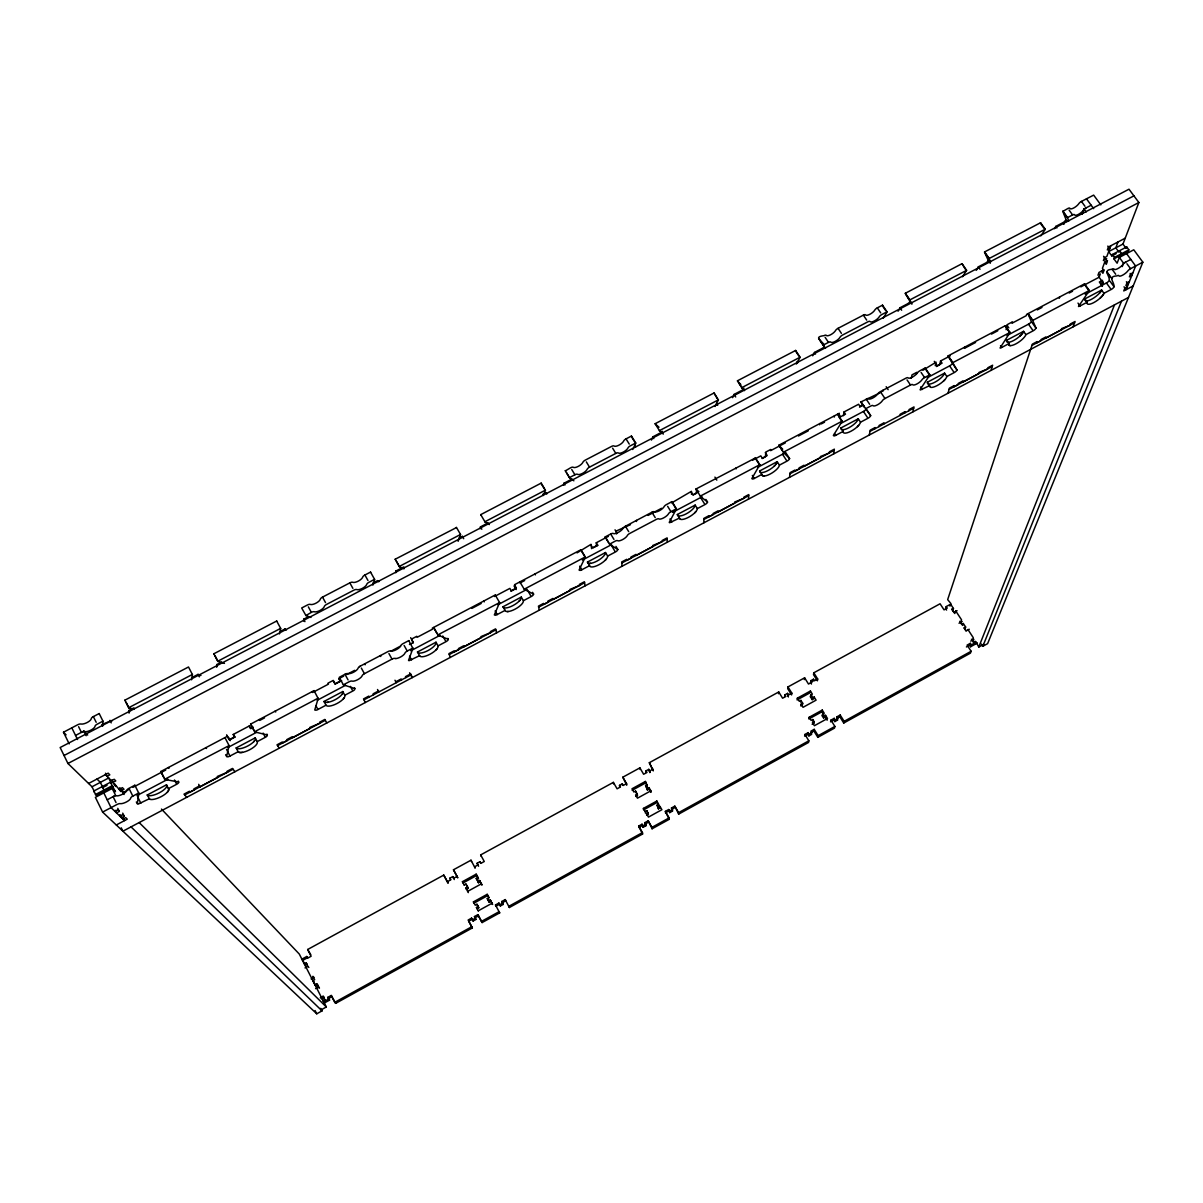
<?xml version="1.0" encoding="UTF-8"?>
<svg xmlns="http://www.w3.org/2000/svg" width="1203" height="1203" viewBox="0 0 1203 1203"><rect width="100%" height="100%" fill="white"/><g stroke="black" fill="none" stroke-linecap="round" stroke-linejoin="round"><path stroke-width="1.5" d="M696.477 489.862L696.462 493.305L693.139 495.019M532.553 592.312L533.606 594.117L532.989 595.274A2.962 1.023 -30.2 0 1 531.215 596.553L523.395 600.703A10.391 3.594 -30 0 1 515.095 609.154A10.391 3.594 -30 0 1 505.11 610.372L497.23 614.553A2.977 1.038 -29.8 0 1 495.305 615.229L494.343 614.913L499.606 602.568L495.38 595.244M703.845 522.839L703.905 518.358L708.913 515.711L708.883 516.839L713.048 514.628L713.078 513.501L718.071 510.854L718.026 511.982L734.627 503.17L734.687 502.027L743.74 498.343L743.8 497.2L748.777 494.553L748.477 499.14M225.111 737.92L229.081 745.589L226.585 756.642L227.848 756.822A3.098 1.053 -26.7 0 0 229.968 756.055L238.134 751.725A10.767 3.684 -26.9 0 0 249.818 749.68A10.767 3.684 -26.9 0 0 257.171 741.649L265.307 737.334A3.068 1.053 -27.1 0 0 267.051 736.071L266.931 734.086M229.081 745.589L164.661 779.303L160.751 771.544L227.247 736.371L229.758 739.8M1068.625 221.337L1067.542 217.578L1072.61 214.931A2.962 1.008 -36.9 0 1 1074.324 214.54L1074.941 215.202A5.94 2.015 -37 0 0 1079.091 213.999A5.94 2.015 -37 0 0 1083.542 210.044A2.962 0.992 -37.1 0 1 1086.144 207.863M736.131 468.884L736.191 467.696M883.288 318.148L886.852 312.269A2.932 1.053 -35.1 0 0 887.017 311.818L882.506 305.156L877.303 307.863A2.932 1.068 -35.1 0 0 874.822 310.013A5.865 2.15 -35 0 1 870.596 313.878A5.865 2.15 -35 0 1 866.085 315.231L865.228 314.675A2.932 1.068 -35 0 0 863.348 315.141L838.055 328.329A2.917 1.083 -34.7 0 0 835.589 330.464A5.865 2.165 -34.6 0 1 831.408 334.314A5.865 2.165 -34.6 0 1 826.837 335.712L825.935 335.171A2.932 1.083 -34.5 0 0 824.01 335.652C810.205 337.291 827.739 342.9 823.574 347.306A2.902 1.068 -34.4 0 1 821.784 348.614L814.416 352.464A10.135 3.729 -34.2 0 1 812.657 355.787M818.762 338.389L825.499 348.329M929.648 386.328L927.408 382.208L944.566 373.125L946.866 376.494A10.256 3.308 -34.6 0 1 937.167 385.561A10.256 3.308 -34.6 0 1 929.724 385.561L920.415 389.983A2.962 0.962 -34.5 0 1 920.175 389.486L929.633 375.246A2.962 0.962 -34.6 0 0 929.829 374.81L925.197 367.998L919.949 370.765A2.962 0.977 -34.6 0 0 917.408 372.885A5.94 1.97 -34.6 0 1 913.077 376.704A5.94 1.97 -34.6 0 1 908.581 378.163L907.754 377.667A2.962 0.977 -34.5 0 0 905.874 378.193L880.37 391.652A2.962 0.992 -34.2 0 0 877.844 393.772A5.925 1.985 -34.2 0 1 873.573 397.561A5.925 1.985 -34.2 0 1 869.002 399.065L868.13 398.584A2.962 0.992 -34.1 0 0 866.205 399.125L869.649 404.283M717.214 398.554L714.041 392.99L655.154 423.697A2.917 1.113 -32.5 0 0 655.274 423.997L659.018 427.2M1085.166 294.224L1106.414 282.976A2.962 0.917 -36.2 0 0 1108.264 281.667C1112.564 277.713 1100.7 269.818 1112.113 269.307A2.992 0.932 -36.3 0 1 1113.828 268.87L1114.399 269.487A6 1.865 -36.4 0 0 1118.549 268.194A6 1.865 -36.4 0 0 1123.106 264.284A2.992 0.917 -36.5 0 1 1125.752 262.119M714.041 392.99L718.417 399.847L715.048 406.494M102.601 726.281L103.082 721.469A3.128 1.173 -25 0 0 102.962 721.153L99.187 713.559L93.353 716.597A3.143 1.188 -24.9 0 0 91.308 718.567A6.301 2.376 -24.8 0 1 88.014 722.041A6.301 2.376 -24.8 0 1 82.075 724.086L80.24 723.98A3.143 1.188 -24.7 0 0 77.669 724.777L63.488 732.221L69.188 743.875M789.544 477.35L790.055 472.659L794.988 470.042L794.852 471.23L798.957 469.05L799.093 467.862L804.025 465.245L803.89 466.433L820.266 457.741L820.431 456.554L829.258 452.975L829.438 451.772L834.341 449.17L833.604 453.967M881.167 392.298L860.927 401.922L864.386 407.396M615.966 546.403L617.846 549.53L617.169 550.703A2.962 1.023 -31.2 0 1 615.38 551.997L607.65 556.087A10.331 3.564 -31 0 1 599.049 564.688A10.331 3.564 -31 0 1 589.575 565.666L581.816 569.756A2.947 1.023 -30.8 0 1 579.951 570.417L579.079 570.042L585.199 557.32A2.977 1.038 -30.8 0 0 585.275 556.944L580.959 549.726L514.734 584.598L515.681 588.763L510.899 591.29M843.123 431.411A10.256 3.383 -33.8 0 0 851.092 431.17A10.256 3.383 -33.8 0 0 860.521 422.208L867.965 418.268A2.932 0.962 -33.9 0 0 869.784 416.96L870.671 415.682L860.927 401.922M778.521 693.725L778.747 691.966L649.319 762.702L653.184 770.672L649.319 762.702M456.403 527.591L395.185 559.23L399.261 566.463A2.977 1.158 -28.9 0 0 399.486 566.718L404.028 568.824M819.634 424.779L819.799 423.561M784.657 696.612L784.897 694.868L787.604 693.379L788.326 696.702L787.604 693.379M755.183 458.072L695.92 489.035A2.947 1.023 -32.3 0 0 696.026 489.32L698.883 491.606M787.98 686.913L787.724 688.687L791.574 694.913L791.845 693.154L787.98 686.913L804.627 677.815L808.491 684.041L811.754 682.266L810.777 680.703L813.484 679.229L814.446 680.793L817.694 679.003L813.814 672.793L940.069 603.771L944.054 609.861L947.242 608.116L946.235 606.583L950.641 604.177L953.468 608.492L952.806 610.447M755.319 457.666L759.8 464.689L751.83 478.599L752.522 479.05A2.932 0.992 -32.7 0 0 754.281 478.463L761.83 474.448A10.241 3.444 -32.9 0 0 770.296 473.967A10.241 3.444 -32.9 0 0 779.439 465.125L786.973 461.14A2.932 0.977 -33.1 0 0 788.777 459.847L789.604 458.599L786.687 454.057M112.932 786.582L96.225 795.378L93.684 791.093L110.405 782.281L115.488 791.724L112.21 788.461L95.383 797.333L102.616 812.085L116.977 804.506A3.188 1.083 -25.5 0 1 119.548 803.634L121.383 803.649A6.391 2.165 -25.5 0 0 127.338 801.454A6.391 2.165 -25.5 0 0 130.721 798.055A3.173 1.083 -25.6 0 1 132.826 796.115L138.736 793.003A3.173 1.083 -25.6 0 1 138.841 793.288L137.307 803.905A3.173 1.068 -25.7 0 0 138.18 804.1L149.127 798.852A10.947 3.684 -25.9 0 0 161.382 796.536A10.947 3.684 -25.9 0 0 168.405 788.642L176.661 784.281A3.143 1.068 -26.1 0 0 178.676 782.01L178.194 781.048M834.265 417.065L834.446 415.817M797.363 698.161L797.093 699.905L810.1 692.778L810.416 691.018L797.363 698.161L799.303 701.304L800.927 700.402L802.717 703.274L802.431 705.018L800.792 705.905L801.078 704.176L802.717 703.274M843.423 415.667L844.025 411.952L858.596 404.253L860.07 406.479L863.303 404.764M800.657 702.146L800.927 700.402M804.326 679.605L804.627 677.815M811.439 684.041L810.777 680.703M813.814 672.793L813.499 674.597L817.378 680.793L817.694 679.003M812.205 699.65L812.506 697.905L814.145 697.018L813.83 698.763L812.205 699.65L810.416 696.793L810.732 695.033L812.356 694.146L810.416 691.018M813.484 679.229L813.168 681.018L810.476 682.492M191.578 679.8L192.45 674.627L188.51 666.988L124.841 700.191L128.646 707.74A3.098 1.173 -25.4 0 0 128.977 707.95L134.21 709.199M804.942 734.462L804.642 736.116L807.92 734.311L808.221 732.642L804.942 734.462L808.852 740.807L808.551 742.446L678.672 814.115L674.823 806.145L671.469 807.995L672.477 811.093L669.71 812.626L668.703 809.529L665.349 811.378L669.214 819.333L652.086 828.777L648.191 820.822L644.823 822.672L645.891 825.754L643.109 827.288L642.041 824.22L638.673 826.07L642.582 834.025L509.38 907.513L505.215 899.603L501.786 901.498L503.215 904.4L500.373 905.979L498.929 903.062L495.501 904.957L496.027 906.19L499.456 904.31L498.929 903.062M809.183 717.259L808.882 718.958L821.92 711.785L822.266 710.071L809.183 717.259L811.138 720.417L812.777 719.514L814.085 721.635L813.769 723.334L812.13 724.236M970.31 643.334L969.588 645.214L970.595 646.748L971.317 644.883L970.31 643.334L967.107 645.109L971.137 651.274L970.415 653.139L843.739 723.033L844.145 721.334L840.19 715.033L836.927 716.823L837.529 720.101L834.837 721.589L834.22 718.326L830.957 720.116L834.882 726.447L834.521 728.116L817.814 737.334L818.145 735.68L814.22 729.349L810.942 731.153L811.604 734.401L808.897 735.89L808.221 732.642M812.777 719.514L813.769 723.334M869.288 435.02L870.205 430.148L875.092 427.561L874.852 428.779M817.814 737.334L813.905 731.018L814.22 729.349M882.791 391.441L883.032 390.178M878.897 426.629L879.152 425.411L884.01 422.824L883.769 424.058M823.559 717.935L823.905 716.236L825.544 715.334L825.198 717.048L823.559 717.935L822.25 715.815L822.581 714.116L824.22 713.214L822.266 710.071M830.957 720.116L830.596 721.815L833.859 720.026L834.22 718.326M899.949 415.471L900.22 414.223L905.077 411.652L904.791 412.9M911.257 378.283L912.009 374.87L916.821 372.328L916.536 373.622M837.529 720.101L836.927 716.823M843.739 723.033L839.814 716.732L840.19 715.033M908.836 410.749L909.122 409.501L913.964 406.93L912.821 411.922M935.227 365.637L936.054 362.178L922.942 370.238M950.129 355.923L940.566 360.975L939.603 364.87L936.4 366.509M279.427 633.906L280.705 628.733A3.038 1.173 -27.3 0 0 280.645 628.387L276.69 621.019L213.833 653.785L217.728 661.244A3.053 1.173 -26.5 0 0 218.029 661.455L224.45 663.379M948.054 393.186L949.393 388.133L954.22 385.592L953.874 386.855L957.874 384.734L958.22 383.456L963.032 380.9L962.686 382.178L978.671 373.697L979.047 372.419L987.452 369.05L987.828 367.757L992.625 365.216L991.061 370.359M964.806 347.005L964.46 348.329L975.588 342.449M1100.835 204.901L1093.662 195.112L1081.437 201.427A2.962 1.008 -37.1 0 0 1078.85 203.623A5.94 2.03 -37.1 0 1 1074.414 207.578A5.94 2.03 -37.1 0 1 1070.264 208.766L1069.632 208.089A2.962 1.008 -37 0 0 1067.918 208.48L1062.82 211.412L1066.82 221.608M499.606 602.568L437.817 634.898L433.636 627.485A3.007 1.068 -29.1 0 0 433.847 627.725L436.975 633.274M965.272 269.081L962.024 263.698L966.626 270.269L962.55 276.75M318.148 698.507L314.043 690.627L250.6 724.116L254.585 731.755L318.103 698.176A3.068 1.068 -27.6 0 1 318.148 698.507L314.735 709.981L315.893 710.221A3.038 1.053 -27.7 0 0 317.938 709.469L326.013 705.199A10.632 3.669 -27.9 0 0 337.111 703.454A10.632 3.669 -27.9 0 0 344.795 695.259L352.84 691.003A3.038 1.053 -28.1 0 0 354.599 689.725L354.539 687.71M966.58 270.374L909.874 299.893A2.917 1.038 -35.4 0 0 909.889 300.239L911.709 303.291M1006.069 329.712L1007.678 324.374L1012.43 321.863L1012.024 323.201L1026.219 315.712L1026.655 314.359L1084.565 283.848L1089.332 290.479A2.977 0.932 -36.1 0 1 1089.091 290.946L1078.505 306.464A2.947 0.902 -35.9 0 0 1080.053 305.968L1087.241 302.164A10.346 3.173 -36 0 0 1093.768 302.6A10.346 3.173 -36 0 0 1103.978 293.306L1111.151 289.502A2.962 0.902 -36.1 0 0 1113.001 288.209C1117.286 284.269 1105.572 276.464 1116.91 275.908A2.992 0.917 -36.3 0 1 1118.61 275.472L1119.181 276.073A6 1.835 -36.3 0 0 1123.331 274.765A6 1.835 -36.3 0 0 1127.903 270.855A2.992 0.917 -36.4 0 1 1130.549 268.69L1142.85 262.194L1133.767 249.803L1119.346 257.412L1117.106 263.216L1113.948 258.871L1114.489 257.412L1128.85 249.848L1126.715 246.916L1112.354 254.48L1111.813 255.938L1108.64 251.592L1122.97 244.059L1138.865 202.525L1129 189.202L60.15 747.529L67.939 763.484L91.999 786.762L94.526 791.905L93.684 791.093M372.915 585.079L374.599 579.711A2.992 1.158 -28.5 0 0 374.584 579.35L370.539 572.087L364.915 575.004A2.992 1.173 -28.5 0 0 362.72 577.049A6.015 2.346 -28.3 0 1 359.096 580.658A6.015 2.346 -28.3 0 1 353.667 582.463L352.178 582.192A3.007 1.173 -28.2 0 0 349.847 582.869L322.524 597.109A3.007 1.173 -27.9 0 0 320.344 599.139A6.06 2.361 -27.8 0 1 316.765 602.733A6.06 2.361 -27.8 0 1 311.261 604.568L309.712 604.327A3.023 1.173 -27.7 0 0 307.351 605.034L301.682 607.981L305.938 615.56L310.96 617.44M866.145 408.87L865.258 410.148A2.932 0.977 -34 0 1 863.438 411.456L840.867 423.396M946.235 606.583L945.588 608.553L946.581 610.071M949.979 606.147L950.866 603.515L947.663 599.62L1032.385 344.118L1037.136 341.592L1036.7 342.915L1040.655 340.825L1041.106 339.487L1045.858 336.975L1045.392 338.299L1061.181 329.923L1061.663 328.584L1069.843 325.336L1070.339 323.983L1075.061 321.487L1073.091 326.825M1082.189 214.269L1083.993 208.946L1091.181 205.232M1059.241 298.284L1059.708 296.9M1006.971 335.562L1028.49 324.178A2.932 0.932 -35.6 0 0 1030.324 322.885L1031.347 321.532L1028.084 314.013A2.962 0.947 -35.7 0 1 1028.099 313.667L1032.821 320.359A2.962 0.932 -35.6 0 0 1032.791 320.705L1036.024 328.163L1034.986 329.502A2.947 0.917 -35.5 0 1 1033.151 330.81L1025.903 334.645A10.286 3.233 -35.4 0 1 1015.949 343.832A10.286 3.233 -35.4 0 1 1008.971 343.607L1001.678 347.472A2.947 0.932 -35.2 0 1 1000.069 347.983L1010.069 332.389L1005.152 326.118M962.626 625.425L963.317 623.5L965.648 627.049L964.941 628.958M395.802 658.552A6.105 2.135 -28.6 0 0 401.231 656.612A6.105 2.135 -28.6 0 0 404.975 653.064A3.038 1.068 -28.7 0 1 407.246 651.064L412.915 648.056A3.038 1.068 -28.8 0 1 412.915 648.402L408.524 660.342A3.038 1.053 -28.8 0 0 409.17 660.642L419.531 655.695A10.481 3.624 -29 0 0 430.057 654.206A10.481 3.624 -29 0 0 438.057 645.876L445.982 641.68A3.023 1.053 -29.2 0 0 448.283 639.289L447.772 638.372M458.117 541.305L460.538 534.478L456.403 527.32M1107.542 260.69L1104.7 262.179L1102.414 268.344L1103.963 270.495L1102.91 273.307L1101.362 271.171M1110.835 245.743L1106.85 256.434L1104.459 257.698L1103.392 260.57L1106.715 258.825M1118.038 241.953L1115.813 247.833L1118.985 252.164L1119.542 250.705L1121.677 253.638L1121.121 255.081M1040.866 235.833L1045.016 229.698A2.947 1.008 -36.7 0 0 1045.257 229.217L1040.595 222.735L984.58 251.938A2.917 1.038 -36.3 0 0 984.565 252.299L988.28 260.419L987.302 261.803A2.902 1.023 -36.1 0 1 985.498 263.111L978.31 266.855A10.165 3.564 -36 0 1 976.189 270.359M1126.715 246.916L1126.143 248.389L1122.97 244.059M974.34 643.289L975.062 641.41L975.738 642.447L971.317 644.883M975.016 644.312L975.994 641.816L978.776 647.064L983.573 644.417M1122.219 266.6L1123.557 263.186L1130.82 259.442M1128.85 249.848L1128.279 251.307L1113.948 258.871M978.776 647.064L1114.504 304.855M981.332 644.011L982.821 646.297L1121.512 301.141M1142.85 262.194L987.603 643.65L982.821 646.297M543.23 495.546L545.35 490.568A2.947 1.128 -30.8 0 0 545.395 490.162L541.185 483.11L480.734 514.628L485.08 522.027L488.268 523.816M1065.663 220.014L1064.625 221.412A2.932 0.992 -36.9 0 1 1062.82 222.72L1055.723 226.435A10.225 3.489 -36.7 0 1 1054.46 228.72M744.04 388.193L743.304 389.231A2.887 1.083 -33.4 0 1 741.529 390.524L734.071 394.419A10.12 3.789 -33.2 0 1 732.507 397.667M632.748 449.486L635.65 443.426A2.932 1.113 -32.1 0 0 635.74 443.005L631.44 436.057L626.041 438.869A2.932 1.128 -32 0 0 623.695 440.96A5.88 2.271 -31.9 0 1 619.756 444.704A5.88 2.271 -31.9 0 1 614.808 446.283L613.635 445.862A2.932 1.128 -31.8 0 0 611.53 446.433L585.26 460.132A2.932 1.143 -31.5 0 0 582.929 462.208A5.895 2.286 -31.4 0 1 579.049 465.937A5.895 2.286 -31.4 0 1 574.026 467.546L572.808 467.155A2.947 1.143 -31.3 0 0 570.673 467.741L565.38 470.869M608.598 542.583L605.199 536.914L610.703 534.012A2.977 1.053 -31.2 0 1 612.838 533.38L614.011 533.696A5.97 2.09 -31.3 0 0 619.034 531.982A5.97 2.09 -31.3 0 0 623.034 528.312A2.977 1.038 -31.4 0 1 625.425 526.252L651.921 512.252A2.977 1.038 -31.7 0 1 654.026 511.621L655.154 511.982A5.955 2.075 -31.8 0 0 660.101 510.298A5.955 2.075 -31.8 0 0 664.146 506.598A2.962 1.038 -31.9 0 1 666.552 504.523L671.996 501.651L676.402 508.779A2.962 1.023 -31.9 0 1 676.297 509.17L669.274 522.297A2.962 1.008 -31.8 0 0 669.71 522.703L679.515 518.042A10.271 3.504 -32 0 0 688.462 517.32A10.271 3.504 -32 0 0 697.349 508.598L704.973 504.568A2.962 1.008 -32.2 0 0 707.529 502.057L705.89 499.425M796.326 364.028L799.935 357.652A2.917 1.083 -34.1 0 0 800.07 357.216L795.634 350.449L737.469 380.78A2.902 1.098 -33.5 0 0 737.544 381.095L740.822 384.509M837.438 414.659A2.947 0.992 -33.8 0 0 837.604 414.238L842.145 421.155A2.962 0.992 -33.7 0 1 841.995 421.576L833.363 435.441L833.965 435.937A2.932 0.977 -33.6 0 0 835.664 435.366L843.138 431.411L840.882 427.982L858.265 418.794L860.521 422.208M784.927 452.238L784.326 452.945A2.917 0.992 -33.1 0 1 782.521 454.238L758.025 467.185M167.412 792.13L168.24 791.018A10.977 3.699 -25.9 0 0 168.405 788.642L166.48 784.807L147.217 795.003L149.773 799.273M343.246 699.003L344.148 697.89M436.223 649.755L437.215 648.567M253.698 741.74L254.51 740.807M605.304 560.192L606.357 559.019M694.732 512.824L695.89 511.576M518.944 601.335L519.861 600.357M857.438 426.644L858.641 425.411M943.528 381.05L944.821 379.727M774.1 466.268L775.138 465.245M1100.219 298.058L1101.542 296.765A10.376 3.173 -36 0 0 1103.978 293.306L1101.617 290.028L1084.88 298.885A10.331 3.188 -36 0 0 1084.76 300.224M1019.738 336.254L1020.866 335.186M315.607 988.655L318.434 987.107L319.442 988.129L316.675 983.678L314.915 984.655L312.9 980.686L314.66 979.723L312.915 976.31L313.938 977.377L311.126 978.911M487.185 894.31L487.741 895.573L474.012 903.122L473.426 901.874L487.185 894.31L489.004 897.649L487.29 898.581L487.847 899.844M656.928 802.521L643.56 809.89L643.425 808.401L656.838 801.033L658.823 805.754L656.838 801.033M969.257 629.244L966.069 631.004L964.054 627.936L965.648 627.049M478.192 906.521L476.463 907.468L477.05 908.701L478.764 907.754L478.192 906.521L476.959 904.265L475.245 905.212L473.426 901.874M645.44 813.123L645.304 811.649L646.988 810.717L648.387 814.386L646.703 815.303L646.582 813.83L648.267 812.912M658.417 808.852L658.327 807.363L660.011 806.446L660.086 807.935L658.417 808.852L657.049 805.183L658.733 804.266M822.25 715.815L823.875 714.928L821.92 711.785M490.238 899.889L488.523 900.836L489.065 902.085L490.779 901.137L490.238 899.889L492.598 904.476L490.779 901.137M814.085 721.635L812.446 722.537L814.401 725.71L827.499 718.492L825.544 715.334M320.299 997.828L323.111 996.264L324.118 997.272L321.306 998.821M478.283 910.806L492.057 903.227M970.731 641.094L973.919 639.349M323.381 1003.543L329.562 1000.129L327.697 997.407L331.216 995.467L335.712 1003.332L472.358 927.934L468.132 920.039L471.591 918.13L473.08 921.017L475.937 919.438L475.35 918.235L472.493 919.814L473.08 921.017M477.892 914.656L478.478 915.874L475.035 917.769L474.448 916.551L477.892 914.656L482.117 922.566L499.681 912.866L499.155 911.648L481.546 921.363M328.569 999.122L323.697 1001.813L323.111 1000.67L324.87 999.693L325.878 1000.701M975.062 641.41L973.468 642.297L971.453 639.214M327.697 997.407L328.69 998.415L332.208 996.475M502.298 902.746L505.726 900.852L505.215 899.603M638.808 827.514L642.161 825.664M644.943 824.13L648.297 822.281M665.409 812.852L668.763 811.002M671.53 809.469L674.868 807.634M810.627 732.822L813.905 731.018M836.551 718.537L839.814 716.732M966.4 646.973L969.588 645.214M501.786 901.498L502.704 903.152L499.846 904.731L500.373 905.979M643.109 827.288L642.973 825.844L645.77 824.311L644.823 822.672M669.71 812.626L669.65 811.153L672.417 809.619L671.469 807.995M809.198 734.236L811.92 732.732M835.213 719.905L837.92 718.402M970.595 646.748L977.407 643.004M321.036 1009.903L326.329 1006.986L299.291 954.054L161.458 809.063M331.216 995.467L334.75 1002.34L471.771 926.746M638.673 826.07L642.447 832.596L508.884 906.28L509.38 907.513M652.086 828.777L651.966 827.348L669.139 817.875L665.349 811.378M678.672 814.115L678.627 812.642L808.852 740.807M818.145 735.68L834.882 726.447M844.145 721.334L971.137 651.274M102.616 812.085L316.75 1013.798L322.043 1010.881L320.75 1008.34M305.021 967.919L307.833 966.385L308.87 967.468M476.162 874.16L476.734 875.468L463.05 882.972L462.433 881.679L476.162 874.16L477.967 877.468L476.253 878.401L476.824 879.709L478.538 878.776M645.379 781.439L647.379 786.191L645.379 781.439L632.011 788.762L633.876 791.995L635.56 791.078L637.274 794.025L637.425 795.544L635.755 796.461M957.062 610.658L953.874 612.402L951.874 609.365L953.468 608.492M632.161 790.296L645.515 782.988M464.238 884.987L465.952 884.055L467.606 887.092L468.208 888.37L466.493 889.318L465.892 888.04L467.606 887.092M647.44 790.04L647.319 788.521L648.988 787.604L649.109 789.138L647.44 790.04L645.59 785.574L647.259 784.657M810.416 696.793L812.04 695.89M479.621 880.506L477.907 881.438L478.493 882.746L480.192 881.799L479.621 880.506L482.012 885.107L480.192 881.799M637.274 794.025L635.605 794.942L637.47 798.175L650.868 790.822L648.988 787.604M481.441 883.814L467.696 891.363L468.298 892.626M959.032 623.244L962.205 621.5M963.317 623.5L961.723 624.372L959.723 621.319M317.697 984.731L315.938 985.693L314.915 984.655M304.344 963.949L306.103 962.986L307.141 964.084L305.397 965.032L301.893 959.137L306.735 956.49L307.607 958.174L311.111 956.265L307.652 949.498L443.772 875.077L448.012 882.987L443.772 875.077M453.486 869.769L457.711 877.694L453.486 869.769L470.99 860.205L475.17 868.13L474.599 866.792L478.012 864.912M481.215 856.28L480.659 854.912L613.365 782.371L617.094 788.807L620.432 786.973L619.5 785.364L622.282 783.845L623.214 785.454L626.568 783.619L622.823 777.198L639.891 767.86L643.635 774.266L646.973 772.446L646.041 770.837L648.808 769.334L649.861 772.506L648.808 769.334M450.554 879.468L449.892 878.16L452.749 876.596L454.283 879.558M477.681 864.611L477.11 863.273L479.952 861.724L480.854 863.363L484.268 861.498L480.659 854.912M302.945 960.25L307.788 957.588L306.735 956.49M447.366 881.694L450.794 879.814L449.892 878.16M453.636 878.25L457.08 876.37M649.74 770.928L653.079 769.108M788.566 694.943L791.845 693.154M184.676 794.927L233.066 769.243M277.577 745.634L325.321 720.311M449.275 654.537L495.831 629.846M538.643 607.139L584.583 582.763M621.771 563.034L667.139 538.959M703.875 519.47L748.687 495.696M789.92 473.817L834.145 450.358M949.047 389.396L992.219 366.494M1031.933 345.426L1074.565 322.81M186.781 797.288L183.999 794.145L189.397 791.288L190.089 792.07L194.57 789.694L193.894 788.897L199.292 786.04L199.969 786.837L217.878 777.333L217.232 776.521L227.728 772.115L227.081 771.288L232.45 768.446L234.961 771.709M363.983 699.815L411.125 674.808M869.98 431.366L913.678 408.193M1128.504 297.427L122.901 831.198L121.247 827.829M1102.61 280.299L1099.347 282.028L1102.429 286.299M1103.407 282.043L1100.61 283.532L1102.159 285.652L1103.196 282.9L1098.85 276.87M360.314 666.206A3.053 1.083 -28.2 0 0 358.073 668.206A6.12 2.165 -28.1 0 1 354.404 671.74A6.12 2.165 -28.1 0 1 348.885 673.695L347.366 673.53A3.068 1.083 -28 0 0 344.99 674.281L339.276 677.304L343.351 684.823L349.081 681.8A3.068 1.068 -28 0 1 351.441 681.033L352.96 681.199A6.135 2.15 -28.1 0 0 358.479 679.229A6.135 2.15 -28.1 0 0 362.163 675.695A3.053 1.068 -28.2 0 1 364.404 673.695L392.013 659.109A3.053 1.068 -28.5 0 1 394.343 658.372L395.802 658.552M524.673 580.523L520.072 582.959L519.846 581.906L524.222 589.214L585.275 556.944M617.846 549.53L609.56 544.192L615.034 541.215A2.977 1.038 -31.2 0 1 617.169 540.553L618.357 540.884A5.97 2.075 -31.3 0 0 623.38 539.139A5.97 2.075 -31.3 0 0 627.38 535.47A2.977 1.038 -31.4 0 1 629.77 533.425L656.312 519.395A2.977 1.023 -31.7 0 1 658.402 518.764L659.53 519.11A5.955 2.06 -31.8 0 0 664.477 517.41A5.955 2.06 -31.8 0 0 668.537 513.726A2.977 1.023 -31.9 0 1 670.958 511.651L676.402 508.779M707.529 502.057L700.447 496.403A2.947 1.008 -32.2 0 1 700.341 496.117L759.8 464.689M789.604 458.599L783.514 452.493A2.947 0.992 -33.2 0 1 783.439 452.193L842.145 421.155M865.498 408.809L870.792 406.012A2.962 0.977 -34.1 0 1 872.701 405.471L873.573 405.937A5.94 1.97 -34.1 0 0 878.145 404.434A5.94 1.97 -34.1 0 0 882.431 400.629A2.962 0.977 -34.2 0 1 884.972 398.524L910.491 385.02A2.962 0.977 -34.5 0 1 912.37 384.494L913.182 384.99A5.94 1.955 -34.5 0 0 917.694 383.516A5.94 1.955 -34.5 0 0 922.024 379.697A2.962 0.962 -34.6 0 1 924.581 377.577L929.829 374.81M946.866 376.494L954.205 372.599A2.962 0.947 -34.8 0 0 957.002 369.998L952.866 362.96A2.947 0.962 -34.9 0 1 952.866 362.629L1010.069 332.389M1032.821 320.359L1089.332 290.479M137.022 795.544L167.909 779.213M227.653 747.619L256.54 732.341M317.261 700.236L345.472 685.319M410.749 650.808L440.223 635.229M497.907 604.733L527.004 589.335L530.688 595.65M582.357 560.072L611.094 544.884A2.947 1.023 -31.2 0 0 611.56 544.613M672.492 512.418L700.597 497.561A2.947 1.008 -32.2 0 0 701.996 496.628M927.318 377.682L949.603 365.892A2.962 0.962 -34.8 0 0 952.4 363.276L948.22 356.178A2.947 0.962 -35 0 1 948.205 355.847L1005.377 325.667M114.886 811.333L117.683 809.86L119.292 811.423L116.526 812.897L115.247 810.311M1132.925 272.75L1130.534 274.013L1129.391 276.87L1131.782 275.607L1130.188 273.427M242.48 752.371L240.976 752.537A10.812 3.699 -26.9 0 1 238.134 751.725L236.179 747.935L255.201 737.875L257.171 741.649M326.013 705.199L323.998 701.469L342.78 691.53L344.795 695.259M419.922 656.236L417.471 652.011L435.997 642.207L438.057 645.876M505.095 610.387L503.004 606.763L521.29 597.079L523.395 600.703M589.575 565.651L587.455 562.072L605.515 552.523L607.65 556.087M679.68 518.688L677.349 514.508L695.169 505.095L697.349 508.598M761.83 474.448L759.619 470.974L777.213 461.666L779.439 465.14M1010.4 345.622L1009.573 345.472A10.331 3.248 -35.4 0 1 1008.956 343.622L1006.625 340.299L1023.573 331.321L1025.903 334.645M119.879 816.145L122.646 814.672L124.24 816.22L121.488 817.679L119.969 814.611M1129.406 281.517L1127.031 282.78L1125.903 285.592L1128.264 284.329L1126.384 281.743M122.947 819.093L125.698 817.634L127.262 819.153L116.3 824.972M1127.241 286.9L1124.88 288.149L1123.752 290.931L1133.181 285.938M91.999 786.762L108.691 777.965L111.217 783.108L110.405 782.281M104.586 790.972L102.044 786.687L102.872 787.499L107.052 785.303M1111.813 255.938L1116.113 253.668M112.571 782.612L115.789 780.912L114.18 779.273L111.413 780.732L105.383 774.627M95.383 794.581L112.12 785.754M119.247 789.348L122.435 787.664L123.999 789.258L121.277 790.702L119.789 787.679M1103.933 269.803L1099.001 272.404L1097.963 275.216L1100.309 273.968L1099.106 277.231L1080.835 286.87M107.202 799.815L115.578 795.303L112.21 788.461M138.841 793.288L134.856 785.228L128.962 788.326A3.173 1.083 -25.6 0 0 126.856 790.266A6.376 2.195 -25.5 0 1 123.488 793.679A6.376 2.195 -25.5 0 1 117.533 795.86L115.699 795.83A3.188 1.098 -25.4 0 0 113.127 796.702L116.014 802.551M359.426 666.582L387.877 651.65A3.038 1.083 -28.5 0 1 390.208 650.913L391.682 651.094A6.09 2.165 -28.6 0 0 397.11 649.184A6.09 2.165 -28.6 0 0 400.84 645.62A3.038 1.068 -28.7 0 1 403.095 643.62L408.764 640.628L412.915 648.402M495.41 594.884L432.343 628.101L432.704 629.094L417.155 637.289L416.794 636.312L411.591 639.049L413.095 642.958M782.386 450.734L779.018 445.501A2.932 1.008 -33.2 0 1 778.942 445.2L839.318 413.246M129.668 789.093L123.112 792.551L121.277 790.702M132.947 787.364L165.698 770.055M226.615 734.822L229.172 739.74L234.495 736.928L233.217 734.462L249.186 726.026L250.991 728.642M264.555 717.86L259.788 720.386L259.201 719.499M340.374 681.409L338.945 678.627L343.667 676.146M346.81 674.477L354.659 670.327M391.201 651.049L400.554 646.101M471.892 608.387L481.155 603.5M494.508 596.493L509.877 588.387L511.245 590.733L516.358 588.041L514.538 584.914M577.019 552.884L591.049 544.312L591.59 548.658M596.643 546.042L596.267 542.764L608.372 536.373M630.477 524.658L616.312 530.989L616.568 533.921M648.056 515.425L661.575 508.283M752.597 460.223L760.822 455.877L762.266 458.148L767.183 455.546L765.273 452.539M785.379 442.869L770.642 450.659L770.747 449.456L765.815 452.057L765.439 456.824L762.161 458.554M798.461 435.997L808.251 430.839M821.258 423.922L824.506 422.208M991.467 334.103L997.798 330.75M1037.272 309.923L1041.978 307.427M1069.196 293.021L1072.52 291.261M253.126 727.078L250.465 728.492L249.186 726.026M409.441 644.522L413.336 642.462L410.659 637.68M697.905 492.132L692.928 494.764L691.033 491.726M231.427 738.928L234.735 737.183M341.652 680.687L335.126 684.146L333.201 680.432L327.938 683.214L328.434 684.146L312.645 692.477L312.133 691.56M593.169 547.831L597.876 545.35M859.528 407.125L862.762 405.411M88.586 783.469L108.18 773.168L109.819 774.837L107.037 776.311L105.518 773.228M1125.226 238.164L1108.429 247.006L1107.331 249.938L1109.737 248.675L1107.843 246.074M75.548 735.454L83.879 731.063L87.684 735.048M102.962 721.153L97.127 724.206A3.143 1.173 -25 0 0 95.067 726.161A6.316 2.361 -24.9 0 1 91.774 729.635A6.316 2.361 -24.9 0 1 85.834 731.695L83.984 731.589A3.158 1.173 -24.8 0 0 81.413 732.401L78.601 726.687M128.646 707.74L192.39 674.462M217.728 661.244L280.645 628.387M374.584 579.35L368.96 582.282A3.007 1.158 -28.5 0 0 366.75 584.312A6.03 2.331 -28.4 0 1 363.126 587.921A6.03 2.331 -28.4 0 1 357.697 589.726L356.208 589.47A3.007 1.158 -28.3 0 0 353.877 590.162L326.524 604.432A3.023 1.158 -27.9 0 0 324.329 606.462A6.06 2.346 -27.8 0 1 320.75 610.041A6.06 2.346 -27.8 0 1 315.246 611.891L313.697 611.665A3.023 1.173 -27.7 0 0 311.336 612.372L305.938 615.56M399.261 566.463L460.538 534.478M545.395 490.162L484.899 521.756A2.947 1.143 -30.1 0 0 485.08 522.027M573.876 480.809L569.455 477.606L574.914 474.764A2.947 1.128 -31.3 0 1 577.049 474.162L578.252 474.553A5.91 2.271 -31.4 0 0 583.29 472.944A5.91 2.271 -31.4 0 0 587.184 469.215A2.947 1.128 -31.5 0 1 589.515 467.14L615.816 453.411A2.947 1.128 -31.8 0 1 617.921 452.824L619.079 453.245A5.895 2.256 -31.9 0 0 624.026 451.666A5.895 2.256 -31.9 0 0 627.981 447.922A2.932 1.113 -32 0 1 630.327 445.832L635.74 443.005M718.417 399.847L659.47 430.614A2.917 1.113 -32.4 0 0 659.59 430.915L663.319 434.088M744.537 390.629L741.95 387.922A2.902 1.083 -33.5 0 1 741.86 387.607L800.07 357.216M823.228 345.126L828.476 342.389A2.932 1.068 -34.5 0 1 830.401 341.893L831.303 342.419A5.865 2.15 -34.6 0 0 835.874 341.02A5.865 2.15 -34.6 0 0 840.07 337.171A2.932 1.068 -34.6 0 1 842.536 335.051L867.844 321.833A2.932 1.068 -34.9 0 1 869.739 321.351L870.596 321.908A5.88 2.135 -35 0 0 875.107 320.539A5.88 2.135 -35 0 0 879.333 316.675A2.932 1.053 -35.1 0 1 881.829 314.539L887.017 311.818M990.64 262.074L989.182 258.84A2.932 1.023 -36.2 0 1 989.197 258.48L1045.257 229.217M133.939 707.86L129.052 710.417A10.812 4.06 -25.3 0 1 129.398 711.123A10.842 4.075 -25.3 0 0 129.052 710.417L129.518 711.349M191.578 677.74L198.059 674.372A10.677 4.06 -26.3 0 0 200.961 675.394A10.632 4.045 -26.3 0 1 198.074 674.357L199.337 676.838M216.585 667.229A10.632 4.045 -26.3 0 0 216.901 664.522L221.728 662.011M280.239 631.44L285.036 628.943A10.496 4.03 -27.5 0 0 286.479 629.921M303.637 620.959A10.496 4.03 -27.5 0 0 303.637 619.229L308.404 616.733M372.885 583.064L377.607 580.598A10.346 4 -28.7 0 0 378.87 581.65M395.952 571.004A10.391 4 -28.7 0 1 395.832 572.733A10.346 4 -28.7 0 0 395.952 571.004L403.802 566.914M459.215 537.967L462.328 536.343A10.256 3.955 -29.9 0 0 462.704 536.974A10.301 3.97 -29.9 0 1 462.328 536.343L463.696 538.703M480.147 528.749A10.256 3.955 -29.9 0 0 480.448 526.884L488.207 522.839M542.929 494.253L545.997 492.644A10.21 3.91 -31 0 0 546.929 493.862M563.455 485.23A10.21 3.91 -31 0 0 563.891 483.29L571.545 479.305A2.917 1.113 -31.2 0 0 572.011 479.035M651.364 440.072A10.135 3.85 -32.2 0 0 652.748 436.9L660.297 432.945A2.902 1.098 -32.4 0 0 662.387 431.291M898.024 311.201A10.135 3.639 -35.1 0 0 899.979 307.773L907.242 303.968A2.902 1.038 -35.3 0 0 909.408 302.284A2.917 1.053 -35.3 0 0 909.949 301.321L905.348 293.607A2.917 1.053 -35.5 0 1 905.333 293.261L962.024 263.698M64.045 755.499L1133.933 195.848M67.939 763.484L1138.865 202.525M327.066 702.402L328.329 702.236M589.65 563.41L590.718 563.35M507.125 611.575L508.403 611.515M842.295 429.697L843.183 429.712M763.138 475.982L764.176 476.042M1086.264 301.036L1085.542 300.945A10.331 3.188 -36 0 0 1094.219 297.652A10.331 3.188 -36 0 0 1101.617 290.028A10.376 3.203 -36 0 1 1099.737 292.9M178.676 782.01L164.976 779.469A3.143 1.068 -26 0 1 164.661 779.303M267.427 735.018L254.886 731.95A3.083 1.068 -27 0 1 254.585 731.755M355.05 688.642L343.351 684.823M448.283 639.289L438.027 635.124A3.007 1.053 -29.1 0 1 437.817 634.898M533.606 594.117L524.403 589.47A2.977 1.038 -30.2 0 1 524.222 589.214M110.646 720.868L101.774 724.657L102.24 725.589M131.037 826.882L322.043 1010.881M139.157 822.566L326.329 1006.986M96.992 779.048L100.345 782.356L102.872 787.499M323.111 1000.67L324.118 1001.678M779.018 445.501L782.702 449.215M63.488 732.221L66.105 734.868M312.9 980.686L313.923 981.738M334.75 1002.34L335.712 1003.332M307.652 949.498L310.765 954.671M168.255 767.514L168.976 768.326M205.848 747.664L206.51 748.507M860.972 402.238L864.07 406.208M1086.474 198.811L1093.677 208.645M1126.564 253.607L1135.632 266.013L1126.113 289.682L1124.038 286.81M1081.437 201.427L1084.971 206.254M1126.94 263.758L1130.549 268.69M1083.993 208.946L1086.174 211.939M1119.346 257.412L1123.557 263.186M1112.354 254.48L1114.489 257.412M1103.587 256.299L1107.346 261.472L1106.264 264.344L1104.7 262.179M1069.091 210.089L1072.61 214.931M1112.113 269.307L1115.707 274.254M1062.866 211.111L1067.542 217.578M1107.016 271.998L1111.813 278.6M1063.993 213.111L1067.512 217.954M1106.971 272.359L1110.549 277.307M1109.933 281.111L1114.083 286.84M233.217 734.462L235.096 737.033M1063.392 223.517L1063.978 224.314M1106.414 282.976L1110.564 288.69M1055.723 226.435L1056.866 228.029M1043.858 228.074L1040.354 223.217A2.947 1.023 -36.8 0 0 1040.595 222.735M1085.512 285.968L1089.091 290.946M1084.88 298.885L1087.241 302.164M1077.993 303.096L1080.053 305.983M378.028 581.184L378.103 581.485M984.58 251.938L989.197 258.48M985.723 253.938L989.182 258.84M1028.084 314.013L1031.618 319.021M988.28 260.419L990.28 263.262M1031.933 322.359L1036.024 328.163M1028.49 324.178L1032.565 329.983M978.31 266.855L980.024 269.292M1006.806 325.021L1008.821 327.908M1006.325 327.787L1009.843 332.84M1000.505 345.802L1001.678 347.472M905.333 293.261L909.874 299.893M948.205 355.847L952.866 362.629M906.491 295.261L909.889 300.239M948.22 356.178L951.693 361.261M909.949 301.321L911.919 304.194M952.971 364.118L957.002 369.998M949.603 365.892L953.633 371.772M940.566 360.975L942.054 363.171L937.257 365.697L934.28 361.336M899.979 307.773L901.649 310.239M885.709 310.6L882.325 305.607A2.917 1.068 -35.2 0 0 882.506 305.156M926.16 370.133L929.633 375.246M877.303 307.863L880.686 312.87M921.107 372.464L924.581 377.577M920.626 386.945L922.34 389.471M863.348 315.141L866.716 320.148M907.032 379.892L910.491 385.02M886.16 386.719L888.13 389.667M838.055 328.329L841.408 333.366M881.513 393.366L884.972 398.524M279.276 748.191L277.021 744.807L282.344 741.98L282.9 742.837L287.337 740.477L286.78 739.619L292.103 736.807L292.645 737.665L310.329 728.281L309.818 727.409L320.043 723.138L319.532 722.251L324.825 719.439L326.825 722.958M825.123 337.336L828.476 342.389M866.716 409.727L870.671 415.682M819.935 340.404L823.288 345.456M863.438 411.456L867.393 417.411M814.416 352.464L815.514 354.118M844.025 411.952L845.483 414.178L840.626 416.749L838.671 413.787M798.822 355.953L795.484 350.885A2.917 1.083 -34.2 0 0 795.634 350.449M838.581 416.388L841.995 421.576M797.739 362.298L797.183 361.456A10.135 3.729 -34.2 0 0 797.649 362.885M967.904 629.485L973.287 637.71L972.325 640.222L974.325 643.259M951.904 609.079L954.791 613.485L955.693 610.883L961.543 619.801L960.626 622.372L962.43 625.124M964.235 627.891L966.039 630.643M834.551 433.651L835.664 435.366M785.709 452.554L786.266 453.411M737.469 380.78L741.86 387.607M778.942 445.2L783.439 452.193M738.642 382.81L741.95 387.922M782.521 454.238L786.416 460.283M734.071 394.419L735.695 396.96M756.311 459.832L759.664 465.095M717.71 405.216L716.627 403.531A10.165 3.804 -33.2 0 0 717.259 404.885A10.12 3.789 -33.2 0 1 716.657 403.516M752.341 475.411L754.281 478.463M275.126 711.093L275.698 711.981M714.928 477.11L716.823 480.132M655.154 423.697L659.59 430.915M695.92 489.035L700.341 496.117M700.597 497.561L704.417 503.681M833.859 720.026L834.837 721.589M652.748 436.9L653.815 438.614M814.145 697.018L816.085 700.146L803.033 707.319L801.078 704.176M825.198 717.048L827.153 720.191M810.732 695.033L812.506 697.905M822.581 714.116L823.905 716.236M634.582 441.681L631.349 436.463A2.932 1.128 -32.1 0 0 631.44 436.057M673.003 503.831L676.297 509.17M635.109 446.102A10.135 3.85 -32.2 0 0 635.319 446.854L635.079 446.118L635.62 446.975M784.897 694.868L785.875 696.432L782.597 698.221L778.747 691.966M626.041 438.869L629.259 444.087M667.65 506.313L670.958 511.651M807.92 734.311L808.897 735.89M669.966 519.004L671.86 522.087M612.613 448.178L615.816 453.411M651.921 512.252L655.214 517.606M586.327 461.877L589.515 467.14M625.425 526.252L628.688 531.621M615.034 529.816L616.898 532.899M571.726 469.486L574.914 474.764M610.703 534.012L613.951 539.41M611.094 544.884L614.838 551.109M565.215 470.584L569.455 477.606M605.199 536.914L609.545 544.117M566.433 472.629L569.62 477.892M563.891 483.29L564.944 485.035M596.267 542.764L597.65 545.094L592.598 547.756L590.748 544.673M544.297 488.794L541.139 483.516A2.947 1.143 -30.9 0 0 541.185 483.11M581.966 551.906L585.199 557.32M545.997 492.644L546.523 493.516M579.696 566.177L581.816 569.756M674.823 806.145L678.627 812.642M668.703 809.529L669.65 811.153M660.011 806.446L661.906 809.694L648.477 817.093L646.582 813.83M649.109 789.138L650.988 792.341L650.868 790.822M645.59 785.574L647.319 788.521M657.049 805.183L658.327 807.363M488.719 523.711L489.23 524.598M637.425 795.544L635.56 791.078M480.448 526.884L481.817 529.23M514.042 585.951L516.147 589.59M643.425 808.401L645.304 811.649M648.191 820.822L651.966 827.348M642.041 824.22L642.973 825.844M495.14 610.913L497.23 614.553M442.764 635.966L445.471 640.763M396.434 561.29L399.486 566.718M395.952 571.004L396.464 571.906M364.915 575.004L367.953 580.463M404.133 645.47L407.246 651.064M409.516 656.221L411.561 659.906M409.576 672.793L412.253 677.605L410.734 673.875L405.501 676.642L405.892 677.575M349.847 582.869L352.87 588.342M388.915 653.515L392.013 659.109M394.975 680.236L396.313 682.672L395.907 681.74L401.14 678.958L401.546 679.89M477.11 863.273L478.583 866.25M377.516 689.499L378.855 691.92L378.434 691.018L373.171 693.8L373.607 694.717M495.501 904.957L499.681 912.866M476.734 875.468L477.937 877.679M487.741 895.573L488.944 897.799M322.524 597.109L325.517 602.598M361.336 668.071L364.404 673.695M476.253 878.401L478.493 882.746M487.29 898.581L489.065 902.085M468.208 888.37L465.952 884.055M478.764 907.754L476.959 904.265M462.433 881.679L464.253 885.182M465.892 888.04L467.696 891.528M476.463 907.468L478.253 910.927M478.478 915.874L482.117 922.566M308.344 606.853L311.336 612.357M344.99 674.281L348.058 679.921M350.314 686.357L352.329 690.071M474.448 916.551L475.937 919.438M338.945 678.627L340.269 681.048L335.005 683.83L333.276 680.597M472.358 927.934L468.734 921.242L472.177 919.333L471.591 918.13M303.637 619.229L304.945 621.65M285.036 628.943L285.517 629.846M315.938 705.74L317.938 709.469M263.096 733.093L264.81 736.401M215.111 655.876L218.029 661.455M253.878 730.041L250.886 724.326A3.083 1.083 -26.9 0 1 250.6 724.116M216.886 664.537L217.367 665.454M228.525 737.394L230.209 740.657M226.54 749.409L229.968 756.055M225.608 754.747L226.104 755.695M328.69 998.415L329.562 1000.129M306.103 962.986L307.833 966.385M316.675 983.678L318.434 987.107M323.111 996.264L324.87 999.693M315.096 1010.55L316.75 1013.798M198.69 784.326L199.969 786.837M174.48 779.98L176.164 783.318M126.135 702.281L128.977 707.95M164.014 777.544L161.082 771.725A3.143 1.083 -25.9 0 1 160.751 771.544M111.217 722.868L109.969 720.371A10.812 4.06 -25.3 0 0 111.789 721.183M137.503 796.506L140.856 803.243M136.345 801.98L136.826 802.942M93.353 716.597L96.18 722.296M129.924 790.281L132.826 796.115M121.623 789.544L124.074 794.491M119.714 789.108L120.962 791.634L114.646 783.995L115.909 786.536L114.3 784.912L111.894 780.055M83.879 731.063L86.165 735.71M365.306 702.522L363.532 698.913L368.795 696.116L369.231 697.033M122.721 813.153L124.24 816.22M123.097 817.694L124.526 820.611L111.052 807.634L103.804 792.897M117.774 808.326L119.292 811.423M71.804 727.83L77.548 739.514M452.749 876.596L453.381 877.904M364.659 663.83L365.111 664.778M380.343 655.545L380.765 656.507M470.99 860.205L471.576 861.559M479.952 861.724L480.508 863.062M502.704 903.152L503.215 904.4M450.268 657.439L448.96 653.605L454.148 650.838L454.478 651.815L458.794 649.515L458.478 648.552L463.666 645.8L463.982 646.763L481.215 637.62L480.929 636.643L490.674 632.598L490.403 631.605L495.576 628.868L496.628 632.823M483.952 600.853L484.238 601.876M539.275 610.192L538.448 606.132L543.576 603.41L543.771 604.432L548.042 602.177L547.846 601.139L552.959 598.432L553.154 599.455L570.162 590.432L569.996 589.395L579.5 585.485L579.35 584.432L584.447 581.726L585.019 585.906M535.17 573.816L535.38 574.869M613.365 782.371L613.575 783.905M619.5 785.364L619.695 786.897M622.282 783.845L622.462 785.379M622.823 777.198L626.733 785.153L626.568 783.619M642.447 832.596L642.582 834.025M622.071 566.237L621.695 561.966L626.748 559.29L626.838 560.357L631.049 558.132L630.973 557.049L636.026 554.372L636.101 555.455L652.898 546.538L652.853 545.44L662.131 541.636L662.086 540.538L667.124 537.876L667.259 542.252M639.891 767.86L640.026 769.439M645.77 824.311L645.891 825.754M646.988 810.717L647.109 812.205M646.041 770.837L646.161 772.416M636.432 520.358L636.507 521.47M669.139 817.875L669.214 819.333M672.417 809.619L672.477 811.093M671.515 501.831L671.545 502.974L691.484 491.29L691.484 494.358M480.929 514.899A2.947 1.143 -30.1 0 1 480.734 514.628M395.411 559.485A2.962 1.158 -28.9 0 1 395.185 559.23M370.539 572.087A2.992 1.173 -28.5 0 1 370.554 572.463M276.69 621.019A3.038 1.173 -27.2 0 1 276.75 621.365M214.134 654.011A3.053 1.173 -26.5 0 1 213.833 653.785M125.172 700.387A3.098 1.188 -25.3 0 1 124.841 700.191M129.368 711.996A10.812 4.06 -25.3 0 1 128.947 713.003A10.842 4.075 -25.3 0 0 129.383 711.92M99.187 713.559A3.128 1.188 -25 0 1 99.308 713.875M605.5 552.523A10.316 3.579 -31 0 1 596.929 561.124A10.316 3.579 -31 0 1 587.455 562.072M580.959 549.726A2.977 1.053 -30.8 0 1 580.884 550.102M520.147 582.162A2.977 1.053 -30.2 0 1 519.967 581.921M521.29 597.079A10.406 3.624 -30 0 1 512.989 605.56A10.406 3.624 -30 0 1 502.989 606.763M435.997 642.207A10.496 3.654 -28.9 0 1 428.012 650.552A10.496 3.654 -28.9 0 1 417.471 652.011M408.764 640.628A3.023 1.068 -28.7 0 1 408.764 640.973M324.013 701.469A10.616 3.684 -27.8 0 0 335.126 699.725A10.616 3.684 -27.8 0 0 342.78 691.53A10.662 3.699 -27.8 0 1 342.464 693.68M314.043 690.627A3.068 1.083 -27.6 0 1 314.088 690.958M255.201 737.875A10.797 3.714 -26.8 0 1 247.833 745.95A10.797 3.714 -26.8 0 1 236.134 747.965M166.48 784.807A10.947 3.714 -25.9 0 1 159.458 792.732A10.947 3.714 -25.9 0 1 147.217 795.003M134.856 785.228A3.173 1.083 -25.6 0 1 134.977 785.514M1084.565 283.863A2.977 0.932 -36.1 0 1 1084.324 284.314M925.197 367.998A2.962 0.977 -34.7 0 1 925.002 368.434M671.996 501.651A2.962 1.038 -31.9 0 1 671.906 502.057M1006.625 340.299A10.301 3.263 -35.4 0 0 1013.618 340.524A10.301 3.263 -35.4 0 0 1023.573 331.321A10.316 3.263 -35.4 0 1 1021.903 334.043M944.566 373.125A10.256 3.323 -34.7 0 1 934.881 382.223A10.256 3.323 -34.7 0 1 927.423 382.208M858.265 418.794A10.241 3.398 -33.8 0 1 848.852 427.757A10.241 3.398 -33.8 0 1 840.882 427.982M759.619 470.99A10.256 3.459 -32.9 0 0 768.07 470.523A10.256 3.459 -32.9 0 0 777.228 461.666A10.271 3.474 -32.9 0 1 776.04 464.163M695.169 505.095A10.271 3.519 -32 0 1 686.281 513.816A10.271 3.519 -32 0 1 677.349 514.508"/></g></svg>
